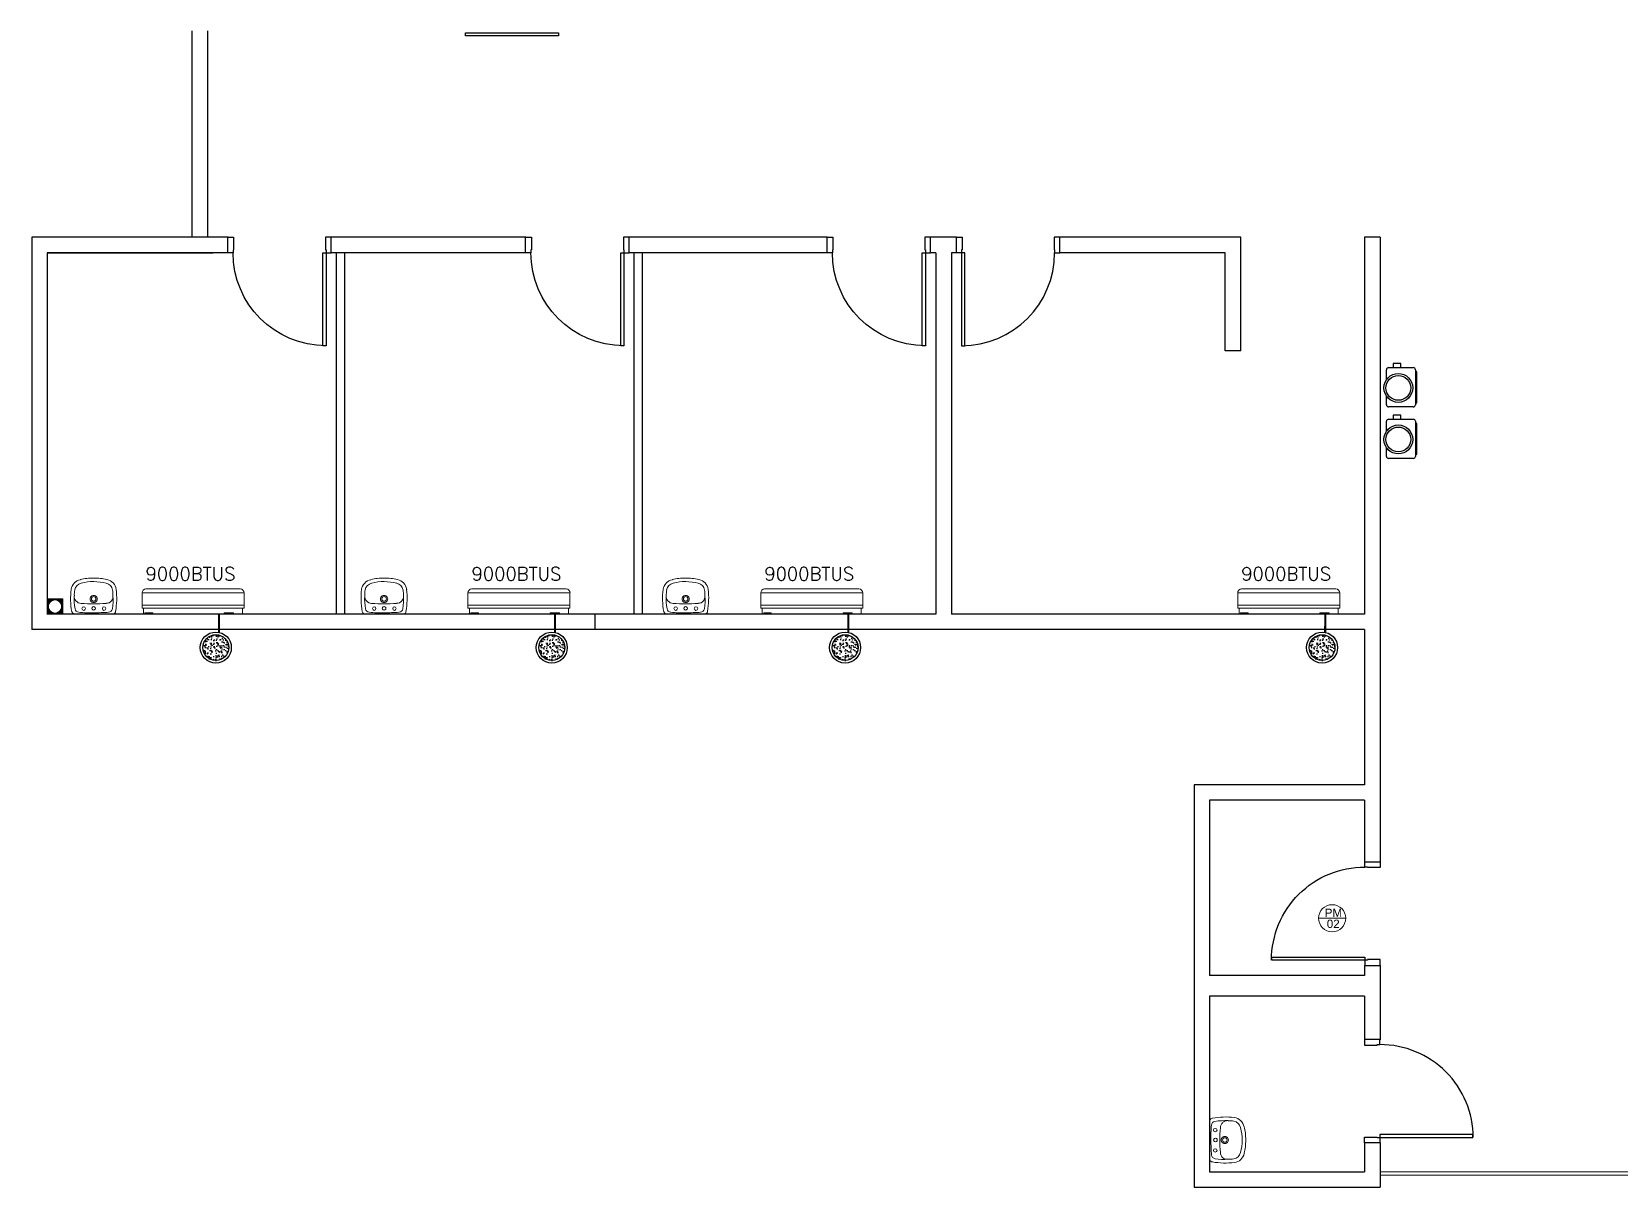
# Model space of a CAD drawing. Header units: inches. Extents: x 44647.3 to 44680.5, y 6840.3 to 6866.7.
# Drawn here: x 44647.26 to 44662.62, y 6840.25 to 6851.44 of the extents above; entities that cross this region are included whole.
import ezdxf
from ezdxf.enums import TextEntityAlignment as Align

# ---------------------------------------------------------------- set-up
doc = ezdxf.new("R2010")
doc.units = ezdxf.units.IN
doc.header["$MEASUREMENT"] = 0
doc.linetypes.add('HIDDEN', pattern=[9.525, 6.35, -3.175])
doc.layers.add('at_Entity', color=7, linetype='Continuous', lineweight=9)
doc.layers.add('P-SIMBOL', color=170, linetype='Continuous', lineweight=5)
for name, color, linetype in [('Layout_Equipamentos', 7, 'Continuous'), ('Manilha', 10, 'Continuous'), ('PAREDES', 8, 'Continuous'), ('ponto de dreno', 130, 'Continuous'), ('PORTAS', 8, 'Continuous'), ('Texto Ambiente', 2, 'Continuous'), ('TEXTO01', 7, 'Continuous'), ('TUBO DE COLETA', 7, 'Continuous')]:
    doc.layers.add(name, color=color, linetype=linetype)
doc.styles.add('romans2', font='romans.shx')
doc.styles.add('TEXTO1', font='swissko.ttf', dxfattribs={"width": 0.6, "height": 0.1})

# ---------------------------------------------------------------- blocks, each defined once
blk = doc.blocks.new('A$C1E546F2D')
at = {"layer": 'PORTAS'}
for points in [[(0.921, 0.15), (0.951, 0.15), (0.951, 1.05), (0.921, 1.05), (0.921, 0.15)], [(0, 0.15), (0, 0), (0.055, 0), (0.055, 0.121), (0.051, 0.121), (0.051, 0.15), (0, 0.15)], [(1.001, 0.15), (1.001, 0), (0.946, 0), (0.946, 0.121), (0.951, 0.121), (0.951, 0.15), (1.001, 0.15)]]:
    blk.add_lwpolyline(points, dxfattribs=at)
blk.add_arc((0.951, 0.15), 0.9, 90, 180, dxfattribs=at)
blk = doc.blocks.new('A$C05146D35')
at = {"layer": 'PORTAS'}
for points in [[(0.148, 1.001), (0, 1.001), (0, 0.946), (0.121, 0.946), (0.121, 0.951), (0.148, 0.951), (0.148, 1.001)], [(0.148, 0), (0, 0), (0, 0.055), (0.121, 0.055), (0.121, 0.051), (0.148, 0.051), (0.148, 0)], [(0.148, 0.08), (0.148, 0.051), (1.048, 0.051), (1.048, 0.08), (0.148, 0.08)]]:
    blk.add_lwpolyline(points, dxfattribs=at)
blk.add_arc((0.15, 0.051), 0.9, 0.0001, 90.1399, dxfattribs=at)
blk = doc.blocks.new('new block12')
at = {"layer": 'at_Entity', "color": 0}
for p, q in [((-0.19, 0), (0, 0)), ((-0.114, 0.055), (-0.108, 0.066)), ((-0.108, 0.042), (-0.114, 0.055)), ((-0.108, 0.066), (-0.097, 0.072)), ((-0.097, 0.036), (-0.108, 0.042)), ((-0.097, 0.072), (-0.085, 0.066)), ((-0.085, 0.042), (-0.097, 0.036)), ((-0.085, 0.066), (-0.08, 0.055)), ((-0.08, 0.055), (-0.085, 0.042)), ((-0.063, 0), (0.125, 0)), ((0, 0), (0.193, 0)), ((0.083, 0.055), (0.087, 0.066)), ((0.087, 0.042), (0.083, 0.055)), ((0.087, 0.066), (0.099, 0.072)), ((0.099, 0.036), (0.087, 0.042)), ((0.099, 0.072), (0.11, 0.066)), ((0.11, 0.042), (0.099, 0.036)), ((0.11, 0.066), (0.116, 0.055)), ((0.116, 0.055), (0.11, 0.042))]:
    blk.add_line(p, q, dxfattribs=at)
for centre, radius, start, end in [((-0.104, 0.219), 0.117, 102.514, 169.9443), ((-0.012, -0.125), 0.474, 88.698, 104.4219), ((0.014, -0.261), 0.577, 91.3524, 103.5038), ((0.01, -0.125), 0.474, 75.6368, 91.3415), ((-0.013, -0.257), 0.572, 76.4579, 88.6966), ((0.108, 0.225), 0.111, 7.7196, 79.5925), ((0.53, 0.153), 0.754, 173.4134, 189.6929), ((0.425, 0.149), 0.614, 177.3231, 189.2415), ((0.123, 0.188), 0.311, 171.3221, 181.8265), ((-0.117, 0.174), 0.0716, 176.6025, 219.5997), ((-0.102, 0.216), 0.0847, 102.9461, 167.2809), ((-0.001, 0.147), 0.0349, 150.0032, 209.9968), ((-0.001, 0.147), 0.0349, 90, 149.9929), ((-0.001, 0.147), 0.0222, 90, 180), ((-0.001, 0.147), 0.0349, 29.9968, 89.9993), ((-0.001, 0.147), 0.0222, 360, 90), ((-0.001, 0.147), 0.0349, 330.0032, 29.9968), ((0.105, 0.222), 0.0784, 8.4194, 78.3837), ((0.108, 0.173), 0.0781, 324.6525, 2.8394), ((-0.262, 0.132), 0.45, 349.782, 5.7972), ((-0.133, 0.188), 0.319, 357.9946, 8.1696), ((-0.531, 0.154), 0.753, 350.2791, 6.5765), ((-0.165, 0.045), 0.0522, 200.5417, 238.93), ((-0.143, 0.057), 0.0385, 188.7558, 265.6127), ((-0.121, 0.171), 0.0667, 220.3438, 269.4487), ((-0.007, 1.728), 1.716, 265.3753, 270.2103), ((0.002, 1.574), 1.475, 265.1896, 269.9391), ((-0.001, 0.147), 0.0349, 209.9968, 269.9993), ((-0.001, 0.147), 0.0222, 180, 270), ((-0.001, 0.056), 0.018, 150.0128, 209.9872), ((-0.001, 0.056), 0.018, 90, 150.0398), ((-0.001, 0.056), 0.018, 210.0191, 270.0367), ((-0.001, 0.147), 0.0222, 270.0097, 360), ((-0.001, 0.147), 0.0349, 270, 329.9929), ((-0.001, 1.452), 1.353, 270.0208, 275.0951), ((-0.001, 0.056), 0.018, 30.0191, 90.0367), ((-0.001, 0.056), 0.018, 270, 330.0398), ((-0.001, 1.892), 1.879, 270, 274.4144), ((-0.001, 0.056), 0.018, 330.0128, 29.9872), ((0.123, 0.168), 0.0631, 266.7732, 320.7547), ((0.141, 0.059), 0.0402, 273.114, 350.3928), ((0.174, 0.034), 0.0386, 297.8673, 348.5693)]:
    blk.add_arc(centre, radius, start, end, dxfattribs=at)
blk = doc.blocks.new('A$C3E1E0E25')
at = {"linetype": 'HIDDEN'}
h = blk.add_hatch(color=7, dxfattribs=at)
h.dxf.hatch_style = 1
h.paths.add_polyline_path([(0.15, 0.148), (0, 0.148), (0, 0), (0.15, 0)])
h.paths.add_polyline_path([(0.012, 0.074, -1), (0.139, 0.074, -1)], flags=16)
at = {"layer": 'at_Entity'}
blk.add_lwpolyline([(0, 0.148), (0.15, 0.148), (0.15, 0), (0, 0)], close=True, dxfattribs=at)
blk.add_circle((0.075, 0.074), 0.0636, dxfattribs=at)
blk = doc.blocks.new('bebedouro')
for p, q in [((48032.214, -8896.667), (48032.214, -8896.571)), ((48032.234, -8896.551), (48032.474, -8896.551)), ((48032.494, -8896.571), (48032.494, -8896.911)), ((48032.214, -8896.911), (48032.214, -8896.827)), ((48032.474, -8896.931), (48032.234, -8896.931))]:
    blk.add_line(p, q)
for points in [[(48032.354, -8896.551), (48032.354, -8896.511), (48032.279, -8896.511), (48032.279, -8896.551)], [(48032.494, -8896.89), (48032.509, -8896.89), (48032.509, -8896.591), (48032.494, -8896.591)]]:
    blk.add_lwpolyline(points)
for radius in [0.14, 0.12]:
    blk.add_circle((48032.329, -8896.747), radius)
for centre, start, end in [((48032.234, -8896.571), 90, 180), ((48032.474, -8896.571), 0, 90), ((48032.234, -8896.911), 180, 270), ((48032.474, -8896.911), 270, 0)]:
    blk.add_arc(centre, 0.02, start, end)

msp = doc.modelspace()

# ---------------------------------------------------------------- hatches: boundary and pattern name
at = {"layer": 'Manilha'}
h = msp.add_hatch(dxfattribs=at)
h.set_pattern_fill('AR-CONC', color=256, scale=0.00041)
h.set_pattern_definition([(50, (42071.97055, 5837.254264), (0.0746957143, -0.0065350251), [0.0078105, -0.0859155]), (355, (42071.97055, 5837.254264), (-0.0144498028, 0.0783333065), [0.0062484, -0.0687326395]), (100.4514447, (42071.97677, 5837.25372), (0.0602459113, 0.0717982783), [0.0066379036, -0.0730170003]), (46.1842, (42071.97055, 5837.27509), (0.1111424068, -0.0172373545), [0.01171575, -0.12887325]), (96.6355576, (42071.97981, 5837.27366), (0.097335695, 0.101444711), [0.0099568595, -0.1095255993]), (351.184151, (42071.97055, 5837.27509), (0.097335695, 0.101444711), [0.0093725865, -0.10309849]), (21, (42071.98096, 5837.269885), (0.0621619004, -0.0419287313), [0.0078105, -0.0859155]), (326, (42071.98096, 5837.269885), (0.0253388316, 0.0755170661), [0.0062484, -0.0687324]), (71.451445, (42071.98614, 5837.26639), (0.0875007319, 0.0335883352), [0.0066379036, -0.0730168744]), (37.5, (42071.970547, 5837.254264), (0.00126632733, 0.03466756594), [0, -0.06789928, 0, -0.0697738, 0, -0.06899275]), (7.5, (42071.970547, 5837.254264), (0.02739606163, 0.0410740357), [0, -0.03978148, 0, -0.06633718, 0, -0.02629535]), (327.5, (42071.947324, 5837.254264), (0.05559214402, -0.00234878504), [0, -0.026035, 0, -0.0812292, 0, -0.1077849]), (317.5, (42071.93691, 5837.254264), (0.0607329644, 0.0104248613), [0, -0.0338455, 0, -0.05394452, 0, -0.0765429])])
h.paths.add_polyline_path([(44649.17, 6845.476, 1), (44648.92, 6845.476, 1)])
h = msp.add_hatch(dxfattribs=at)
h.set_pattern_fill('AR-CONC', color=256, scale=0.00041)
h.set_pattern_definition([(50, (42075.22168, 5837.254264), (0.0746957143, -0.0065350251), [0.0078105, -0.0859155]), (355, (42075.22168, 5837.254264), (-0.0144498028, 0.0783333065), [0.0062484, -0.0687326395]), (100.4514447, (42075.227906, 5837.25372), (0.0602459113, 0.0717982783), [0.0066379036, -0.0730170003]), (46.1842, (42075.22168, 5837.27509), (0.1111424068, -0.0172373545), [0.01171575, -0.12887325]), (96.6355576, (42075.23094, 5837.27366), (0.097335695, 0.101444711), [0.0099568595, -0.1095255993]), (351.184151, (42075.22168, 5837.27509), (0.097335695, 0.101444711), [0.0093725865, -0.10309849]), (21, (42075.232095, 5837.269885), (0.0621619004, -0.0419287313), [0.0078105, -0.0859155]), (326, (42075.232095, 5837.269885), (0.0253388316, 0.0755170661), [0.0062484, -0.0687324]), (71.451445, (42075.237275, 5837.26639), (0.0875007319, 0.0335883352), [0.0066379036, -0.0730168744]), (37.5, (42075.22168, 5837.254264), (0.00126632733, 0.03466756594), [0, -0.06789928, 0, -0.0697738, 0, -0.06899275]), (7.5, (42075.22168, 5837.254264), (0.02739606163, 0.0410740357), [0, -0.03978148, 0, -0.06633718, 0, -0.02629535]), (327.5, (42075.198458, 5837.254264), (0.05559214402, -0.00234878504), [0, -0.026035, 0, -0.0812292, 0, -0.1077849]), (317.5, (42075.188044, 5837.254264), (0.0607329644, 0.0104248613), [0, -0.0338455, 0, -0.05394452, 0, -0.0765429])])
h.paths.add_polyline_path([(44652.421, 6845.476, 1), (44652.171, 6845.476, 1)])
h = msp.add_hatch(dxfattribs=at)
h.set_pattern_fill('AR-CONC', color=256, scale=0.00041)
h.set_pattern_definition([(50, (42078.05944, 5837.254264), (0.0746957143, -0.0065350251), [0.0078105, -0.0859155]), (355, (42078.05944, 5837.254264), (-0.0144498028, 0.0783333065), [0.0062484, -0.0687326395]), (100.4514447, (42078.06566, 5837.25372), (0.0602459113, 0.0717982783), [0.0066379036, -0.0730170003]), (46.1842, (42078.05944, 5837.27509), (0.1111424068, -0.0172373545), [0.01171575, -0.12887325]), (96.6355576, (42078.0687, 5837.27366), (0.097335695, 0.101444711), [0.0099568595, -0.1095255993]), (351.184151, (42078.05944, 5837.27509), (0.097335695, 0.101444711), [0.0093725865, -0.10309849]), (21, (42078.06985, 5837.269885), (0.0621619004, -0.0419287313), [0.0078105, -0.0859155]), (326, (42078.06985, 5837.269885), (0.0253388316, 0.0755170661), [0.0062484, -0.0687324]), (71.451445, (42078.07503, 5837.26639), (0.0875007319, 0.0335883352), [0.0066379036, -0.0730168744]), (37.5, (42078.059437, 5837.254264), (0.00126632733, 0.03466756594), [0, -0.06789928, 0, -0.0697738, 0, -0.06899275]), (7.5, (42078.059437, 5837.254264), (0.02739606163, 0.0410740357), [0, -0.03978148, 0, -0.06633718, 0, -0.02629535]), (327.5, (42078.036214, 5837.254264), (0.05559214402, -0.00234878504), [0, -0.026035, 0, -0.0812292, 0, -0.1077849]), (317.5, (42078.0258, 5837.254264), (0.0607329644, 0.0104248613), [0, -0.0338455, 0, -0.05394452, 0, -0.0765429])])
h.paths.add_polyline_path([(44655.259, 6845.476, 1), (44655.009, 6845.476, 1)])
h = msp.add_hatch(dxfattribs=at)
h.set_pattern_fill('AR-CONC', color=256, scale=0.00041)
h.set_pattern_definition([(50, (42082.67479, 5837.254264), (0.0746957143, -0.0065350251), [0.0078105, -0.0859155]), (355, (42082.67479, 5837.254264), (-0.0144498028, 0.0783333065), [0.0062484, -0.0687326395]), (100.4514447, (42082.681015, 5837.25372), (0.0602459113, 0.0717982783), [0.0066379036, -0.0730170003]), (46.1842, (42082.67479, 5837.27509), (0.1111424068, -0.0172373545), [0.01171575, -0.12887325]), (96.6355576, (42082.68405, 5837.27366), (0.097335695, 0.101444711), [0.0099568595, -0.1095255993]), (351.184151, (42082.67479, 5837.27509), (0.097335695, 0.101444711), [0.0093725865, -0.10309849]), (21, (42082.685204, 5837.269885), (0.0621619004, -0.0419287313), [0.0078105, -0.0859155]), (326, (42082.685204, 5837.269885), (0.0253388316, 0.0755170661), [0.0062484, -0.0687324]), (71.451445, (42082.690384, 5837.26639), (0.0875007319, 0.0335883352), [0.0066379036, -0.0730168744]), (37.5, (42082.67479, 5837.254264), (0.00126632733, 0.03466756594), [0, -0.06789928, 0, -0.0697738, 0, -0.06899275]), (7.5, (42082.67479, 5837.254264), (0.02739606163, 0.0410740357), [0, -0.03978148, 0, -0.06633718, 0, -0.02629535]), (327.5, (42082.651567, 5837.254264), (0.05559214402, -0.00234878504), [0, -0.026035, 0, -0.0812292, 0, -0.1077849]), (317.5, (42082.641153, 5837.254264), (0.0607329644, 0.0104248613), [0, -0.0338455, 0, -0.05394452, 0, -0.0765429])])
h.paths.add_polyline_path([(44659.874, 6845.476, 1), (44659.624, 6845.476, 1)])

# ---------------------------------------------------------------- linework, layer by layer
at = {"layer": 'at_Entity', "color": 150, "true_color": 0x007fff}
for p, q in [((44647.264, 6847.4), (44647.264, 6847.698)), ((44650.07, 6845.65), (44650.37, 6845.65)), ((44656.069, 6845.65), (44656.367, 6845.65)), ((44659.56, 6840.252), (44659.26, 6840.252))]:
    msp.add_line(p, q, dxfattribs=at)
at = {"layer": 'at_Entity', "color": 7}
msp.add_line((44659.046, 6840.402), (44659.015, 6840.402), dxfattribs=at)
at = {"layer": 'at_Entity', "color": 0}
for p, q in [((44660.31, 6840.402), (44663.435, 6840.402)), ((44663.435, 6840.37), (44660.31, 6840.37))]:
    msp.add_line(p, q, dxfattribs=at)
at = {"layer": 'Manilha'}
for centre, radius in [((44649.045, 6845.476), 0.15), ((44649.045, 6845.476), 0.125), ((44652.296, 6845.476), 0.15), ((44652.296, 6845.476), 0.125), ((44655.134, 6845.476), 0.15), ((44655.134, 6845.476), 0.125), ((44659.749, 6845.476), 0.15), ((44659.749, 6845.476), 0.125)]:
    msp.add_circle(centre, radius, dxfattribs=at)
at = {"layer": 'P-SIMBOL'}
for p, q in [((44648.331, 6846.007), (44649.319, 6846.007)), ((44648.331, 6845.858), (44648.331, 6846.006)), ((44648.369, 6846.044), (44649.281, 6846.044)), ((44649.319, 6846.006), (44649.319, 6845.858)), ((44651.485, 6846.007), (44652.472, 6846.007)), ((44651.485, 6845.858), (44651.485, 6846.006)), ((44651.522, 6846.044), (44652.435, 6846.044)), ((44652.472, 6846.006), (44652.472, 6845.858)), ((44654.317, 6846.007), (44655.305, 6846.007)), ((44654.317, 6845.858), (44654.317, 6846.006)), ((44654.355, 6846.044), (44655.267, 6846.044)), ((44655.305, 6846.006), (44655.305, 6845.858)), ((44658.933, 6846.007), (44659.92, 6846.007)), ((44658.933, 6845.858), (44658.933, 6846.006)), ((44658.97, 6846.044), (44659.883, 6846.044)), ((44659.92, 6846.006), (44659.92, 6845.858)), ((44648.331, 6845.886), (44649.319, 6845.886)), ((44649.319, 6845.858), (44648.331, 6845.858)), ((44648.346, 6845.858), (44648.346, 6845.8)), ((44648.346, 6845.8), (44649.304, 6845.8)), ((44648.359, 6845.8), (44648.359, 6845.814)), ((44648.359, 6845.814), (44648.434, 6845.814)), ((44648.359, 6845.8), (44648.359, 6845.814)), ((44648.359, 6845.814), (44648.434, 6845.814)), ((44648.434, 6845.814), (44648.434, 6845.8)), ((44648.434, 6845.814), (44648.434, 6845.8)), ((44649.217, 6845.814), (44649.127, 6845.814)), ((44649.127, 6845.814), (44649.127, 6845.8)), ((44649.217, 6845.8), (44649.217, 6845.814)), ((44649.304, 6845.858), (44649.304, 6845.8)), ((44651.485, 6845.886), (44652.472, 6845.886)), ((44652.472, 6845.858), (44651.485, 6845.858)), ((44651.5, 6845.858), (44651.5, 6845.8)), ((44651.5, 6845.8), (44652.457, 6845.8)), ((44651.513, 6845.8), (44651.513, 6845.814)), ((44651.513, 6845.814), (44651.588, 6845.814)), ((44651.513, 6845.8), (44651.513, 6845.814)), ((44651.513, 6845.814), (44651.588, 6845.814)), ((44651.588, 6845.814), (44651.588, 6845.8)), ((44651.588, 6845.814), (44651.588, 6845.8)), ((44652.371, 6845.814), (44652.281, 6845.814)), ((44652.281, 6845.814), (44652.281, 6845.8)), ((44652.371, 6845.8), (44652.371, 6845.814)), ((44652.457, 6845.858), (44652.457, 6845.8)), ((44654.317, 6845.886), (44655.305, 6845.886)), ((44655.305, 6845.858), (44654.317, 6845.858)), ((44654.332, 6845.858), (44654.332, 6845.8)), ((44654.332, 6845.8), (44655.29, 6845.8)), ((44654.346, 6845.8), (44654.346, 6845.814)), ((44654.346, 6845.814), (44654.42, 6845.814)), ((44654.346, 6845.8), (44654.346, 6845.814)), ((44654.346, 6845.814), (44654.42, 6845.814)), ((44654.42, 6845.814), (44654.42, 6845.8)), ((44654.42, 6845.814), (44654.42, 6845.8)), ((44655.203, 6845.814), (44655.114, 6845.814)), ((44655.114, 6845.814), (44655.114, 6845.8)), ((44655.203, 6845.8), (44655.203, 6845.814)), ((44655.29, 6845.858), (44655.29, 6845.8)), ((44658.933, 6845.886), (44659.92, 6845.886)), ((44659.92, 6845.858), (44658.933, 6845.858)), ((44658.948, 6845.858), (44658.948, 6845.8)), ((44658.948, 6845.8), (44659.905, 6845.8)), ((44658.961, 6845.8), (44658.961, 6845.814)), ((44658.961, 6845.814), (44659.035, 6845.814)), ((44658.961, 6845.8), (44658.961, 6845.814)), ((44658.961, 6845.814), (44659.035, 6845.814)), ((44659.035, 6845.814), (44659.035, 6845.8)), ((44659.035, 6845.814), (44659.035, 6845.8)), ((44659.819, 6845.814), (44659.729, 6845.814)), ((44659.729, 6845.814), (44659.729, 6845.8)), ((44659.819, 6845.8), (44659.819, 6845.814)), ((44659.905, 6845.858), (44659.905, 6845.8))]:
    msp.add_line(p, q, dxfattribs=at)
for centre, start, end in [((44648.369, 6846.006), 90, 180), ((44649.281, 6846.006), 0, 90), ((44651.522, 6846.006), 90, 180), ((44652.435, 6846.006), 0, 90), ((44654.355, 6846.006), 90, 180), ((44655.267, 6846.006), 0, 90), ((44658.97, 6846.006), 90, 180), ((44659.883, 6846.006), 0, 90)]:
    msp.add_arc(centre, 0.0375, start, end, dxfattribs=at)
at = {"layer": 'PAREDES'}
for p, q in [((44648.813, 6851.448), (44648.813, 6849.448)), ((44648.963, 6851.448), (44648.963, 6849.448)), ((44649.164, 6849.448), (44647.264, 6849.448)), ((44647.264, 6849.448), (44647.264, 6845.65)), ((44652.043, 6849.448), (44650.163, 6849.448)), ((44652.044, 6849.448), (44651.843, 6849.448)), ((44654.962, 6849.448), (44653.045, 6849.448)), ((44656.211, 6849.448), (44655.961, 6849.448)), ((44658.962, 6849.448), (44657.212, 6849.448)), ((44658.962, 6848.35), (44658.962, 6849.448)), ((44660.31, 6849.448), (44660.161, 6849.448)), ((44660.161, 6849.448), (44660.161, 6845.8)), ((44660.31, 6849.448), (44660.31, 6843.401)), ((44649.164, 6849.298), (44647.414, 6849.298)), ((44647.414, 6849.298), (44647.414, 6845.8)), ((44647.414, 6849.298), (44649.015, 6849.298)), ((44647.414, 6849.298), (44647.414, 6845.798)), ((44652.043, 6849.298), (44650.163, 6849.298)), ((44650.214, 6845.8), (44650.214, 6849.298)), ((44650.294, 6845.8), (44650.294, 6849.298)), ((44654.962, 6849.298), (44653.045, 6849.298)), ((44653.094, 6845.8), (44653.094, 6849.298)), ((44653.174, 6845.8), (44653.174, 6849.298)), ((44656.012, 6849.298), (44655.961, 6849.298)), ((44656.012, 6849.298), (44656.012, 6845.8)), ((44656.211, 6849.298), (44656.162, 6849.298)), ((44656.162, 6849.298), (44656.162, 6845.8)), ((44658.811, 6849.298), (44657.212, 6849.298)), ((44658.811, 6848.35), (44658.811, 6849.298)), ((44658.962, 6848.35), (44658.811, 6848.35)), ((44656.012, 6845.8), (44647.414, 6845.8)), ((44652.713, 6845.8), (44652.713, 6845.65)), ((44660.161, 6845.8), (44656.162, 6845.8)), ((44660.161, 6845.65), (44647.264, 6845.65)), ((44660.161, 6845.65), (44660.161, 6845.15)), ((44660.161, 6845.65), (44660.161, 6845.15)), ((44660.161, 6845.65), (44660.161, 6844.149)), ((44660.161, 6845.15), (44660.161, 6844.149)), ((44660.161, 6845.15), (44660.161, 6844.149)), ((44658.511, 6844.149), (44658.511, 6840.252)), ((44658.511, 6844.149), (44658.511, 6840.252)), ((44660.161, 6844.149), (44658.511, 6844.149)), ((44658.511, 6844.149), (44658.511, 6840.252)), ((44660.161, 6843.999), (44658.661, 6843.999)), ((44658.661, 6843.999), (44658.661, 6842.3)), ((44660.161, 6843.999), (44660.161, 6843.401)), ((44660.161, 6842.4), (44660.161, 6842.3)), ((44660.31, 6842.4), (44660.31, 6841.68)), ((44660.161, 6842.3), (44658.661, 6842.3)), ((44660.161, 6842.101), (44658.661, 6842.101)), ((44658.661, 6842.101), (44658.661, 6840.402)), ((44660.161, 6842.101), (44660.161, 6841.68)), ((44660.161, 6840.681), (44660.161, 6840.402)), ((44660.31, 6840.681), (44660.31, 6840.252)), ((44658.661, 6840.402), (44660.161, 6840.402)), ((44660.31, 6840.37), (44660.31, 6840.252)), ((44658.511, 6840.252), (44660.31, 6840.252))]:
    msp.add_line(p, q, dxfattribs=at)
at = {"layer": 'ponto de dreno', "const_width": 0.02}
for points in [[(44649.076, 6845.8), (44649.075, 6845.621)], [(44652.327, 6845.8), (44652.326, 6845.621)], [(44655.165, 6845.8), (44655.164, 6845.621)], [(44659.78, 6845.8), (44659.779, 6845.621)]]:
    msp.add_lwpolyline(points, dxfattribs=at)
at = {"layer": 'PORTAS'}
msp.add_lwpolyline([(44651.462, 6851.399), (44651.462, 6851.429), (44652.362, 6851.429), (44652.362, 6851.399)], close=True, dxfattribs=at)
at = {"layer": 'TEXTO01', "lineweight": 9}
msp.add_line((44659.717, 6842.856), (44659.98, 6842.856), dxfattribs=at)
msp.add_circle((44659.847, 6842.856), 0.131, dxfattribs=at)

# ---------------------------------------------------------------- block references
at = {"xscale": -1}
msp.add_blockref('A$C05146D35', (44660.31, 6842.4), dxfattribs=at)
msp.add_blockref('A$C05146D35', (44660.161, 6840.681))
at = {"layer": 'Layout_Equipamentos'}
for p in [(44647.864, 6845.8), (44650.674, 6845.8), (44653.592, 6845.8)]:
    msp.add_blockref('new block12', p, dxfattribs=at)
at = {"layer": 'Layout_Equipamentos', "rotation": 270}
msp.add_blockref('new block12', (44658.661, 6840.708), dxfattribs=at)
at = {"layer": 'PAREDES', "xscale": -1, "rotation": 180}
for p in [(44649.161, 6849.448), (44652.043, 6849.448)]:
    msp.add_blockref('A$C1E546F2D', p, dxfattribs=at)
at = {"layer": 'PORTAS', "xscale": -1, "rotation": 180}
msp.add_blockref('A$C1E546F2D', (44654.96, 6849.448), dxfattribs=at)
at = {"layer": 'PORTAS', "rotation": 180}
msp.add_blockref('A$C1E546F2D', (44657.212, 6849.448), dxfattribs=at)
at = {"layer": 'TEXTO01'}
for p in [(-3371.842, 15744.737), (-3371.842, 15744.238)]:
    msp.add_blockref('bebedouro', p, dxfattribs=at)
at = {"layer": 'TUBO DE COLETA'}
msp.add_blockref('A$C3E1E0E25', (44647.414, 6845.8), dxfattribs=at)

# ---------------------------------------------------------------- texts
at = {"layer": 'Texto Ambiente', "style": 'romans2'}
for p in [(44648.8, 6846.127), (44651.954, 6846.127), (44654.787, 6846.127), (44659.402, 6846.127)]:
    msp.add_text('9000BTUS', height=0.1275, dxfattribs=at).set_placement(p, align=Align.CENTER)
at = {"layer": 'TEXTO01', "lineweight": 9, "ltscale": 0.0001, "char_height": 0.08008, "width": 0.24052, "attachment_point": 1, "style": 'TEXTO1'}
for s, insert in [('{\\fSansSerif|b0|i0|c2|p2;\\W1;PM}', (44659.775, 6842.949)), ('{\\fSansSerif|b0|i0|c2|p2;\\W1;02}', (44659.795, 6842.842))]:
    msp.add_mtext(s, dxfattribs=dict(at, insert=insert))

doc.saveas('drawing.dxf')
